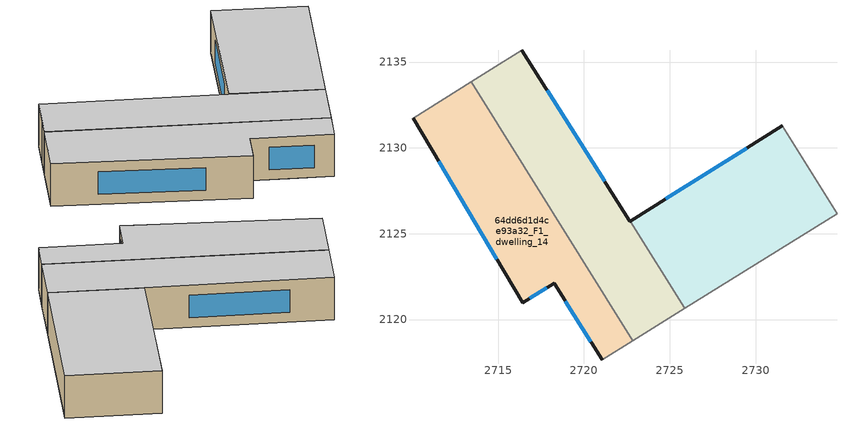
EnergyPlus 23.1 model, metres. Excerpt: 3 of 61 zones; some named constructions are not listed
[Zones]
64dd6d1d4ce93a32_F1_dwelling_12
 floor adiabatic (EU_floor_Construction): 2733.27,2128.53 2734.74,2126.17 2725.87,2120.64 2724.39,2123.01 z3
 floor to 64dd6d1d4ce93a32_F0_dwelling_6 (EU_floor_Construction): 2731.56,2131.28 2733.27,2128.53 2724.39,2123.01 2722.7,2125.73 z3
 wall outside (EU_wall_Construction): 2731.56,2131.28 2722.7,2125.73 z3:6
 wall to 64dd6d1d4ce93a32_F1_dwelling_13 (EU_wall_Construction): 2722.7,2125.73 2725.87,2120.64 z3:6
 wall to 64dd6d1d4ce93a32_F1_dwelling_11 (EU_wall_Construction): 2734.74,2126.17 2731.56,2131.28 z3:6
 wall adiabatic (EU_wall_Construction): 2725.87,2120.64 2734.74,2126.17 z3:6
 window (EU_Window_Construction): 2729.48,2129.98 2724.78,2127.04 z3.7:5.3
 ceiling to 64dd6d1d4ce93a32_F2_dwelling_12 (EU_floor_Construction): 2734.74,2126.17 2731.56,2131.28 2722.7,2125.73 2725.87,2120.64 z6
64dd6d1d4ce93a32_F1_dwelling_13
 floor to 64dd6d1d4ce93a32_F0_dwelling_5 (EU_floor_Construction): 2719.25,2131.16 2723.06,2125.11 2720.05,2123.23 2716.27,2129.3 z3
 floor to 64dd6d1d4ce93a32_F0_dwelling_4 (EU_floor_Construction): 2716.39,2135.69 2719.25,2131.16 2716.27,2129.3 2713.43,2133.85 z3
 floor to 64dd6d1d4ce93a32_F0_dwelling_6 (EU_floor_Construction): 2723.06,2125.11 2722.67,2125.72 2722.7,2125.73 2724.39,2123.01 2721.36,2121.12 2720.05,2123.23 z3
 floor to 64dd6d1d4ce93a32_F0_dwelling_7 (EU_floor_Construction): 2724.39,2123.01 2725.87,2120.64 2722.83,2118.76 2721.36,2121.12 z3
 wall outside (EU_wall_Construction): 2722.7,2125.73 2722.67,2125.72 2716.39,2135.69 z3:6
 wall adiabatic (EU_wall_Construction): 2722.84,2118.76 2725.87,2120.64 z3:6
 wall to 64dd6d1d4ce93a32_F1_dwelling_14 (EU_wall_Construction): 2713.43,2133.85 2722.84,2118.76 z3:6
 wall to 64dd6d1d4ce93a32_F1_dwelling_5 (EU_wall_Construction): 2716.39,2135.69 2714.59,2134.57 z3:6
 wall to 64dd6d1d4ce93a32_F1_dwelling_6 (EU_wall_Construction): 2714.59,2134.57 2713.43,2133.85 z3:6
 window (EU_Window_Construction): 2721.2,2128.06 2717.87,2133.35 z3.7:5.3
 ceiling to 64dd6d1d4ce93a32_F2_dwelling_13 (EU_floor_Construction): 2725.87,2120.64 2722.7,2125.73 2722.67,2125.72 2716.39,2135.69 2713.43,2133.85 2722.84,2118.76 z6
64dd6d1d4ce93a32_F1_dwelling_14
 floor to 64dd6d1d4ce93a32_F0_dwelling_4 (EU_floor_Construction): 2713.43,2133.85 2716.27,2129.3 2712.77,2127.13 2710.04,2131.74 z3
 floor to 64dd6d1d4ce93a32_F0_dwelling_5 (EU_floor_Construction): 2716.27,2129.3 2720.05,2123.23 2716.42,2120.97 2712.77,2127.13 z3
 floor to 64dd6d1d4ce93a32_F0_dwelling_6 (EU_floor_Construction): 2720.05,2123.23 2721.36,2121.12 2719.58,2120.01 2718.26,2122.11 z3
 floor adiabatic (EU_floor_Construction): 2721.36,2121.12 2722.84,2118.76 2721.06,2117.65 2719.58,2120.01 z3
 wall outside (EU_wall_Construction): 2710.04,2131.74 2716.42,2120.97 2718.26,2122.11 2721.06,2117.65 z3:6
 wall adiabatic (EU_wall_Construction): 2721.06,2117.65 2722.84,2118.76 z3:6
 wall to 64dd6d1d4ce93a32_F1_dwelling_6 (EU_wall_Construction): 2713.43,2133.85 2710.04,2131.74 z3:6
 window (EU_Window_Construction): 2718.92,2121.07 2720.4,2118.7 / 2716.86,2121.24 2717.83,2121.85 / 2711.54,2129.21 2714.93,2123.5 z3.7:5.3
 ceiling to 64dd6d1d4ce93a32_F2_dwelling_14 (EU_floor_Construction): 2722.84,2118.76 2713.43,2133.85 2710.04,2131.74 2716.42,2120.97 2718.26,2122.11 2721.06,2117.65 z6
[SCHEDULE:FILE] Column Number=1; Rows to Skip at Top=0; Number of Hours of Data=8760; Column Separator=Comma; Interpolate to Timestep=No; Minutes per Item=60; Adjust Schedule for Daylight Savings=Yes
Name | File
EU_Step8_GainSchedule_64dd6d1d4ce93a32_F3_dwelling_10_f000 | ../../schedules/64dd6d1d4ce93a32/64dd6d1d4ce93a32_F3_dwelling_10_f000_gain.csv
EU_Step8_GainSchedule_64dd6d1d4ce93a32_F3_dwelling_11_f000 | ../../schedules/64dd6d1d4ce93a32/64dd6d1d4ce93a32_F3_dwelling_11_f000_gain.csv
EU_Step8_GainSchedule_64dd6d1d4ce93a32_F3_dwelling_12_f000 | ../../schedules/64dd6d1d4ce93a32/64dd6d1d4ce93a32_F3_dwelling_12_f000_gain.csv
EU_Step8_GainSchedule_64dd6d1d4ce93a32_F3_dwelling_13_f000 | ../../schedules/64dd6d1d4ce93a32/64dd6d1d4ce93a32_F3_dwelling_13_f000_gain.csv
EU_Step8_GainSchedule_64dd6d1d4ce93a32_F3_dwelling_14_f000 | ../../schedules/64dd6d1d4ce93a32/64dd6d1d4ce93a32_F3_dwelling_14_f000_gain.csv
